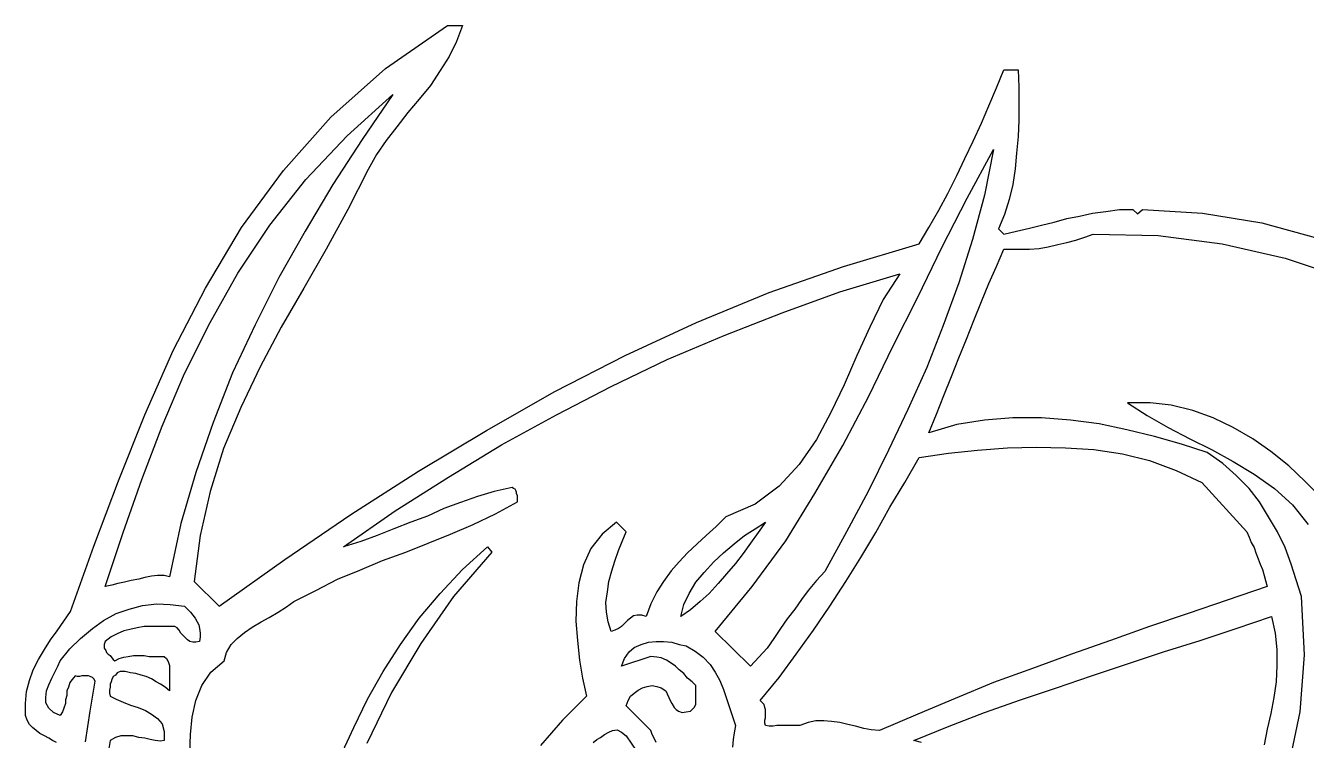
# Model space of a CAD drawing. Extents: x 0.03 to 8.99, y 0.03 to 7.32.
# Drawn here: x 0.834 to 2.542, y 6.364 to 7.317 of the extents above; entities that cross this region are included whole.
import ezdxf

# ---------------------------------------------------------------- set-up
doc = ezdxf.new("R2010")
doc.units = 0
doc.layers.add('1', color=7, linetype='Continuous')

msp = doc.modelspace()

# ---------------------------------------------------------------- linework, layer by layer
for points in [[(0.875, 6.361), (0.87, 6.364), (0.865, 6.367), (0.859, 6.37), (0.853, 6.373), (0.848, 6.377), (0.843, 6.381), (0.839, 6.385), (0.836, 6.391), (0.834, 6.397), (0.834, 6.413), (0.835, 6.429), (0.839, 6.444), (0.844, 6.458), (0.851, 6.472), (0.859, 6.485), (0.867, 6.498), (0.876, 6.51), (0.885, 6.523), (0.894, 6.536), (0.925, 6.623), (0.958, 6.71), (0.993, 6.798), (1.031, 6.884), (1.074, 6.967), (1.122, 7.048), (1.178, 7.124), (1.241, 7.195), (1.314, 7.26), (1.397, 7.317), (1.417, 7.317)], [(1.417, 7.317), (1.409, 7.296), (1.399, 7.276), (1.387, 7.257), (1.374, 7.237), (1.359, 7.219), (1.344, 7.201), (1.329, 7.182), (1.315, 7.164), (1.302, 7.145), (1.291, 7.125), (1.264, 7.072), (1.235, 7.019), (1.205, 6.967), (1.175, 6.915), (1.147, 6.862), (1.121, 6.808), (1.098, 6.753), (1.08, 6.696), (1.067, 6.637), (1.059, 6.576), (1.092, 6.543), (1.18, 6.605), (1.268, 6.665), (1.358, 6.723), (1.449, 6.777), (1.54, 6.829), (1.634, 6.877), (1.729, 6.921), (1.826, 6.961), (1.925, 6.996), (2.026, 7.026), (2.039, 7.048), (2.052, 7.071), (2.064, 7.093), (2.076, 7.117), (2.087, 7.14), (2.098, 7.163), (2.109, 7.187), (2.119, 7.21), (2.129, 7.234), (2.139, 7.258), (2.158, 7.258), (2.159, 7.235), (2.159, 7.213), (2.159, 7.191), (2.158, 7.169), (2.156, 7.147), (2.154, 7.126), (2.151, 7.105), (2.146, 7.085), (2.14, 7.065), (2.132, 7.046), (2.139, 7.039), (2.156, 7.043), (2.173, 7.047), (2.189, 7.051), (2.206, 7.055), (2.223, 7.06), (2.24, 7.063), (2.257, 7.067), (2.275, 7.069), (2.293, 7.072), (2.311, 7.072), (2.317, 7.066), (2.324, 7.072), (2.404, 7.067), (2.483, 7.054), (2.559, 7.033)], [(1.254, 6.343), (1.272, 6.381), (1.29, 6.419), (1.311, 6.456), (1.334, 6.492), (1.359, 6.527), (1.387, 6.56), (1.417, 6.592), (1.45, 6.622), (1.456, 6.615)], [(1.456, 6.615), (1.405, 6.556), (1.361, 6.493), (1.322, 6.428), (1.289, 6.36)]]:
    msp.add_lwpolyline(points)
at = {"layer": '1'}
for points in [[(1.026, 6.582), (1.019, 6.584), (1.01, 6.584), (1.002, 6.583), (0.993, 6.581), (0.985, 6.579), (0.975, 6.577), (0.966, 6.575), (0.957, 6.573), (0.949, 6.571), (0.94, 6.569), (0.964, 6.641), (0.989, 6.712), (1.016, 6.783), (1.046, 6.853), (1.08, 6.921), (1.117, 6.987), (1.16, 7.051), (1.208, 7.112), (1.263, 7.17), (1.324, 7.225), (1.283, 7.165), (1.244, 7.105), (1.207, 7.043), (1.172, 6.981), (1.14, 6.918), (1.11, 6.854), (1.084, 6.788), (1.061, 6.721), (1.041, 6.653), (1.026, 6.582)], [(1.9, 6.589), (1.889, 6.577), (1.878, 6.564), (1.869, 6.552), (1.86, 6.539), (1.85, 6.526), (1.841, 6.513), (1.832, 6.5), (1.823, 6.487), (1.812, 6.475), (1.801, 6.463), (1.754, 6.509), (1.803, 6.569), (1.848, 6.63), (1.887, 6.693), (1.924, 6.757), (1.959, 6.823), (1.991, 6.889), (2.024, 6.955), (2.056, 7.021), (2.09, 7.087), (2.125, 7.152), (2.113, 7.091), (2.097, 7.032), (2.079, 6.974), (2.058, 6.917), (2.036, 6.861), (2.011, 6.805), (1.985, 6.751), (1.958, 6.696), (1.929, 6.642), (1.9, 6.589)], [(2.519, 6.33), (2.534, 6.402), (2.54, 6.478), (2.536, 6.556), (2.529, 6.578), (2.522, 6.599), (2.514, 6.621), (2.504, 6.642), (2.492, 6.662), (2.48, 6.682), (2.466, 6.7), (2.449, 6.717), (2.431, 6.733), (2.41, 6.748), (2.376, 6.759), (2.34, 6.769), (2.303, 6.778), (2.266, 6.786), (2.228, 6.791), (2.189, 6.794), (2.151, 6.794), (2.113, 6.791), (2.076, 6.785), (2.039, 6.774), (2.049, 6.799), (2.059, 6.824), (2.069, 6.849), (2.079, 6.874), (2.089, 6.899), (2.099, 6.924), (2.109, 6.949), (2.119, 6.973), (2.129, 6.996), (2.139, 7.019), (2.15, 7.019), (2.161, 7.019), (2.173, 7.019), (2.186, 7.02), (2.198, 7.022), (2.211, 7.025), (2.223, 7.028), (2.235, 7.031), (2.247, 7.035), (2.258, 7.039), (2.345, 7.037), (2.43, 7.026), (2.514, 7.007), (2.596, 6.98)], [(1.053, 6.348), (1.054, 6.372), (1.056, 6.395), (1.061, 6.417), (1.069, 6.437), (1.081, 6.455), (1.099, 6.47), (1.102, 6.481), (1.108, 6.492), (1.116, 6.5), (1.126, 6.508), (1.136, 6.515), (1.148, 6.522), (1.159, 6.528), (1.171, 6.535), (1.182, 6.542), (1.192, 6.549), (1.221, 6.564), (1.25, 6.579), (1.28, 6.591), (1.31, 6.604), (1.341, 6.615), (1.371, 6.627), (1.401, 6.639), (1.431, 6.652), (1.461, 6.666), (1.49, 6.682), (1.49, 6.685), (1.49, 6.687), (1.49, 6.69), (1.489, 6.693), (1.489, 6.695), (1.488, 6.697), (1.487, 6.699), (1.485, 6.7), (1.483, 6.701), (1.459, 6.696), (1.437, 6.689), (1.414, 6.681), (1.392, 6.673), (1.37, 6.663), (1.348, 6.655), (1.325, 6.646), (1.303, 6.637), (1.281, 6.629), (1.258, 6.622), (1.327, 6.67), (1.398, 6.715), (1.469, 6.758), (1.542, 6.798), (1.615, 6.836), (1.69, 6.872), (1.766, 6.904), (1.843, 6.934), (1.92, 6.962), (2, 6.986)], [(2, 6.986), (1.978, 6.952), (1.96, 6.915), (1.943, 6.877), (1.926, 6.838), (1.908, 6.801), (1.889, 6.765), (1.866, 6.732), (1.839, 6.703), (1.807, 6.679), (1.768, 6.662), (1.755, 6.649), (1.742, 6.637), (1.73, 6.626), (1.717, 6.614), (1.706, 6.602), (1.695, 6.59), (1.685, 6.576), (1.676, 6.562), (1.668, 6.546), (1.662, 6.529), (1.656, 6.531), (1.65, 6.531), (1.645, 6.53), (1.641, 6.527), (1.637, 6.524), (1.633, 6.52), (1.629, 6.516), (1.625, 6.513), (1.62, 6.511), (1.615, 6.509), (1.611, 6.522), (1.609, 6.535), (1.608, 6.548), (1.61, 6.562), (1.612, 6.576), (1.616, 6.59), (1.62, 6.603), (1.625, 6.617), (1.63, 6.629), (1.635, 6.642), (1.622, 6.655), (1.603, 6.639), (1.588, 6.62), (1.578, 6.598), (1.572, 6.574), (1.569, 6.549), (1.568, 6.523), (1.57, 6.497), (1.573, 6.471), (1.577, 6.447), (1.582, 6.423), (1.55, 6.391), (1.521, 6.357)], [(2.562, 6.688), (2.541, 6.709), (2.519, 6.73), (2.495, 6.749), (2.471, 6.766), (2.445, 6.781), (2.418, 6.794), (2.391, 6.804), (2.362, 6.811), (2.334, 6.814), (2.304, 6.814), (2.33, 6.797), (2.358, 6.781), (2.387, 6.766), (2.416, 6.752), (2.445, 6.736), (2.473, 6.719), (2.5, 6.7), (2.524, 6.678), (2.545, 6.652)], [(2.463, 6.642), (2.466, 6.635), (2.469, 6.628), (2.473, 6.621), (2.475, 6.614), (2.478, 6.606), (2.481, 6.599), (2.484, 6.592), (2.486, 6.584), (2.488, 6.577), (2.49, 6.569), (2.437, 6.551), (2.385, 6.533), (2.333, 6.516), (2.281, 6.497), (2.229, 6.479), (2.177, 6.46), (2.125, 6.441), (2.074, 6.42), (2.024, 6.399), (1.973, 6.377), (1.962, 6.378), (1.952, 6.38), (1.941, 6.383), (1.931, 6.385), (1.92, 6.388), (1.909, 6.389), (1.899, 6.39), (1.888, 6.39), (1.878, 6.388), (1.867, 6.384), (1.864, 6.384), (1.86, 6.384), (1.856, 6.384), (1.852, 6.384), (1.847, 6.384), (1.841, 6.384), (1.836, 6.384), (1.831, 6.383), (1.826, 6.383), (1.821, 6.384), (1.82, 6.387), (1.82, 6.391), (1.821, 6.394), (1.821, 6.398), (1.821, 6.402), (1.821, 6.405), (1.82, 6.408), (1.819, 6.412), (1.817, 6.414), (1.814, 6.417), (1.839, 6.448), (1.862, 6.479), (1.885, 6.511), (1.907, 6.543), (1.928, 6.576), (1.948, 6.608), (1.968, 6.641), (1.987, 6.675), (2.007, 6.708), (2.026, 6.741), (2.065, 6.747), (2.104, 6.751), (2.144, 6.754), (2.182, 6.755), (2.221, 6.754), (2.259, 6.752), (2.297, 6.746), (2.333, 6.737), (2.369, 6.724), (2.403, 6.708), (2.463, 6.642)], [(1.821, 6.655), (1.811, 6.641), (1.801, 6.627), (1.791, 6.613), (1.781, 6.6), (1.769, 6.586), (1.758, 6.573), (1.746, 6.56), (1.734, 6.549), (1.721, 6.538), (1.708, 6.529), (1.712, 6.545), (1.719, 6.56), (1.728, 6.575), (1.739, 6.588), (1.752, 6.602), (1.765, 6.614), (1.779, 6.626), (1.793, 6.637), (1.807, 6.646), (1.821, 6.655)], [(0.914, 6.362), (0.92, 6.403), (0.927, 6.443), (0.925, 6.446), (0.923, 6.448), (0.92, 6.449), (0.918, 6.45), (0.915, 6.45), (0.912, 6.45), (0.909, 6.45), (0.906, 6.449), (0.903, 6.449), (0.9, 6.45), (0.896, 6.445), (0.893, 6.441), (0.891, 6.435), (0.889, 6.43), (0.889, 6.424), (0.887, 6.418), (0.887, 6.413), (0.885, 6.407), (0.883, 6.402), (0.88, 6.397), (0.871, 6.401), (0.865, 6.407), (0.861, 6.414), (0.861, 6.421), (0.862, 6.43), (0.865, 6.438), (0.869, 6.447), (0.873, 6.455), (0.877, 6.463), (0.88, 6.47), (0.893, 6.486), (0.907, 6.5), (0.923, 6.513), (0.938, 6.524), (0.955, 6.533), (0.972, 6.539), (0.99, 6.544), (1.009, 6.546), (1.027, 6.545), (1.046, 6.543), (1.05, 6.539), (1.054, 6.535), (1.057, 6.531), (1.06, 6.527), (1.063, 6.522), (1.065, 6.518), (1.066, 6.513), (1.067, 6.507), (1.067, 6.502), (1.066, 6.496), (1.061, 6.495), (1.057, 6.495), (1.053, 6.496), (1.05, 6.498), (1.047, 6.501), (1.044, 6.504), (1.041, 6.507), (1.039, 6.511), (1.036, 6.514), (1.033, 6.516), (1.022, 6.516), (1.012, 6.516), (1.002, 6.516), (0.992, 6.516), (0.983, 6.514), (0.973, 6.512), (0.965, 6.51), (0.956, 6.506), (0.948, 6.502), (0.94, 6.496), (0.939, 6.492), (0.939, 6.49), (0.939, 6.487), (0.941, 6.484), (0.942, 6.481), (0.944, 6.479), (0.947, 6.477), (0.949, 6.474), (0.951, 6.472), (0.953, 6.47), (0.959, 6.473), (0.965, 6.475), (0.971, 6.476), (0.978, 6.477), (0.985, 6.477), (0.992, 6.477), (0.999, 6.476), (1.006, 6.476), (1.013, 6.476), (1.019, 6.476), (1.022, 6.473), (1.024, 6.469), (1.026, 6.464), (1.026, 6.46), (1.026, 6.455), (1.026, 6.45), (1.026, 6.444), (1.026, 6.439), (1.026, 6.435), (1.026, 6.43), (1.02, 6.435), (1.014, 6.439), (1.008, 6.442), (1.002, 6.446), (0.995, 6.449), (0.988, 6.451), (0.981, 6.453), (0.974, 6.454), (0.967, 6.456), (0.96, 6.456), (0.956, 6.454), (0.954, 6.451), (0.951, 6.449), (0.949, 6.445), (0.948, 6.442), (0.947, 6.439), (0.947, 6.435), (0.946, 6.431), (0.946, 6.427), (0.947, 6.423), (0.955, 6.419), (0.964, 6.415), (0.974, 6.411), (0.984, 6.408), (0.994, 6.404), (1.002, 6.399), (1.01, 6.393), (1.016, 6.386), (1.019, 6.376), (1.019, 6.364), (1.014, 6.363), (1.007, 6.364), (1, 6.365), (0.993, 6.367), (0.985, 6.368), (0.977, 6.37), (0.969, 6.37), (0.961, 6.37), (0.954, 6.368), (0.947, 6.364), (0.944, 6.348)], [(2.029, 6.361), (2.019, 6.364), (2.066, 6.383), (2.113, 6.401), (2.161, 6.418), (2.209, 6.434), (2.256, 6.45), (2.304, 6.466), (2.352, 6.482), (2.401, 6.497), (2.449, 6.513), (2.496, 6.529)], [(2.496, 6.529), (2.501, 6.507), (2.503, 6.485), (2.503, 6.464), (2.502, 6.442), (2.499, 6.421), (2.495, 6.4), (2.49, 6.379), (2.486, 6.358)], [(1.675, 6.361), (1.673, 6.366), (1.67, 6.372), (1.668, 6.377), (1.635, 6.41), (1.638, 6.417), (1.641, 6.423), (1.646, 6.427), (1.651, 6.431), (1.657, 6.434), (1.663, 6.436), (1.67, 6.437), (1.676, 6.436), (1.682, 6.434), (1.688, 6.43), (1.69, 6.426), (1.692, 6.421), (1.694, 6.417), (1.696, 6.413), (1.699, 6.408), (1.702, 6.405), (1.705, 6.403), (1.71, 6.401), (1.715, 6.402), (1.721, 6.403), (1.724, 6.406), (1.726, 6.408), (1.728, 6.412), (1.728, 6.415), (1.728, 6.418), (1.728, 6.422), (1.728, 6.426), (1.728, 6.43), (1.728, 6.433), (1.728, 6.437), (1.723, 6.442), (1.717, 6.447), (1.712, 6.453), (1.706, 6.458), (1.701, 6.463), (1.695, 6.467), (1.689, 6.471), (1.682, 6.474), (1.676, 6.475), (1.668, 6.476), (1.629, 6.463), (1.633, 6.473), (1.639, 6.482), (1.646, 6.488), (1.655, 6.492), (1.665, 6.495), (1.675, 6.496), (1.685, 6.496), (1.696, 6.495), (1.706, 6.492), (1.715, 6.49), (1.727, 6.483), (1.738, 6.475), (1.747, 6.465), (1.754, 6.455), (1.76, 6.444), (1.765, 6.432), (1.769, 6.42), (1.773, 6.408), (1.777, 6.396), (1.781, 6.384), (1.779, 6.374), (1.778, 6.365), (1.777, 6.355)], [(1.591, 6.361), (1.596, 6.365), (1.601, 6.368), (1.606, 6.372), (1.612, 6.375), (1.617, 6.377), (1.623, 6.378), (1.629, 6.375), (1.635, 6.37), (1.662, 6.331)]]:
    msp.add_lwpolyline(points, dxfattribs=at)

doc.saveas('drawing.dxf')
